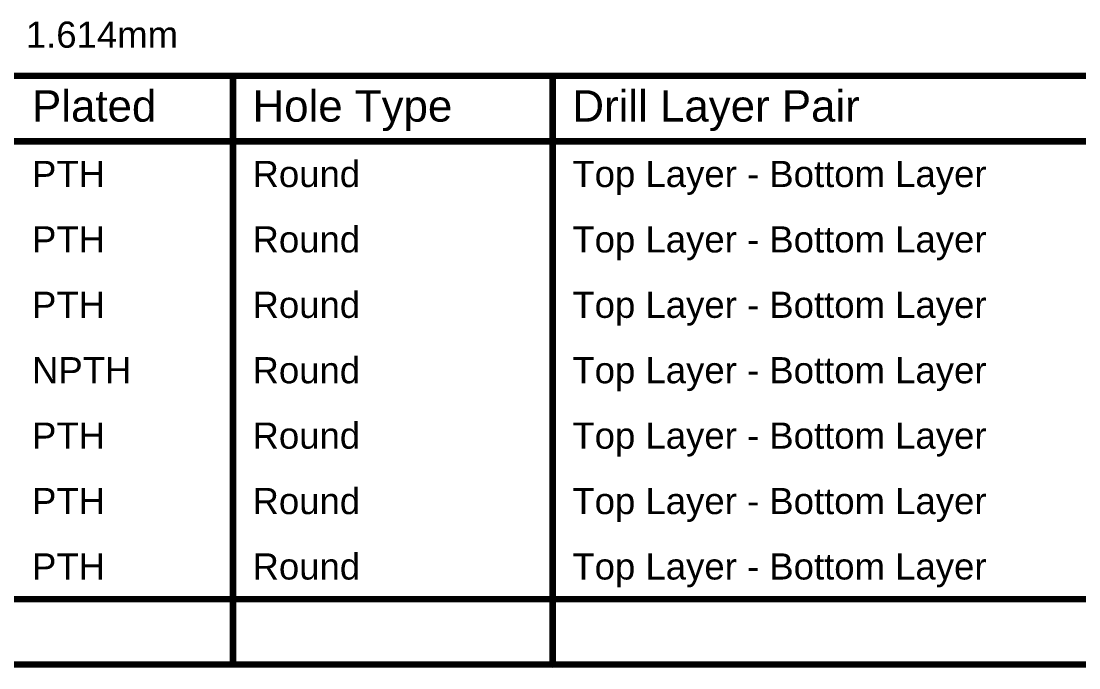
# Model space of a CAD drawing. Header units: inches. Extents: x -10 to 344, y -7 to 75.
# Drawn here: x 130.8 to 192.5, y 0 to 37.7 of the extents above; entities that cross this region are included whole.
import ezdxf

# ---------------------------------------------------------------- set-up
doc = ezdxf.new("R2010")
doc.units = ezdxf.units.IN
doc.layers.add('Dimensions', color=6, linetype='Continuous')
doc.layers.add('Drill Drawing', color=1, linetype='Continuous')
doc.styles.add('Arial', font='', dxfattribs={"height": 0.2})
doc.styles.get('Arial').set_extended_font_data('Arial')

msp = doc.modelspace()

# ---------------------------------------------------------------- linework, layer by layer
at = {"layer": 'Drill Drawing'}
for points in [[(73.165, 34.506, 0.381, 0.381, 0), (343.447, 34.506, 0.381, 0.381, 0)], [(143.174, 0.216, 0.381, 0.381, 0), (143.174, 34.506, 0.381, 0.381, 0)], [(161.813, 0.216, 0.381, 0.381, 0), (161.813, 34.506, 0.381, 0.381, 0)], [(73.165, 30.696, 0.381, 0.381, 0), (343.447, 30.696, 0.381, 0.381, 0)], [(73.165, 4.026, 0.381, 0.381, 0), (343.447, 4.026, 0.381, 0.381, 0)], [(73.165, 0.216, 0.381, 0.381, 0), (343.447, 0.216, 0.381, 0.381, 0)]]:
    msp.add_lwpolyline(points, format="xyseb", dxfattribs=at)
for points in [[(143.079, 34.506, 0.191, 0.191, 1), (143.269, 34.506, 0.191, 0.191, 1)], [(161.717, 34.506, 0.191, 0.191, 1), (161.908, 34.506, 0.191, 0.191, 1)], [(143.079, 0.216, 0.191, 0.191, 1), (143.269, 0.216, 0.191, 0.191, 1)], [(161.717, 0.216, 0.191, 0.191, 1), (161.908, 0.216, 0.191, 0.191, 1)]]:
    msp.add_lwpolyline(points, format="xyseb", close=True, dxfattribs=at)

# ---------------------------------------------------------------- texts
at = {"layer": 'Dimensions', "style": 'Arial'}
msp.add_text('1.614mm', height=1.524, dxfattribs=at).set_placement((131.105, 36.144))
at = {"layer": 'Drill Drawing', "style": 'Arial'}
for s, height, p in [('Plated', 1.8288, (131.468, 31.839)), ('Hole Type', 1.8288, (144.317, 31.839)), ('Drill Layer Pair', 1.8288, (162.956, 31.839)), ('Round', 1.524, (144.317, 28.029)), ('PTH', 1.524, (131.468, 28.029)), ('Top Layer - Bottom Layer', 1.524, (162.956, 28.029)), ('PTH', 1.524, (131.468, 24.219)), ('Round', 1.524, (144.317, 24.219)), ('Top Layer - Bottom Layer', 1.524, (162.956, 24.219)), ('PTH', 1.524, (131.468, 20.409)), ('Round', 1.524, (144.317, 20.409)), ('Top Layer - Bottom Layer', 1.524, (162.956, 20.409)), ('NPTH', 1.524, (131.468, 16.599)), ('Round', 1.524, (144.317, 16.599)), ('Top Layer - Bottom Layer', 1.524, (162.956, 16.599)), ('PTH', 1.524, (131.468, 12.789)), ('Round', 1.524, (144.317, 12.789)), ('Top Layer - Bottom Layer', 1.524, (162.956, 12.789)), ('PTH', 1.524, (131.468, 8.979)), ('Round', 1.524, (144.317, 8.979)), ('Top Layer - Bottom Layer', 1.524, (162.956, 8.979)), ('PTH', 1.524, (131.468, 5.169)), ('Round', 1.524, (144.317, 5.169)), ('Top Layer - Bottom Layer', 1.524, (162.956, 5.169))]:
    msp.add_text(s, height=height, dxfattribs=at).set_placement(p)

doc.saveas('drawing.dxf')
